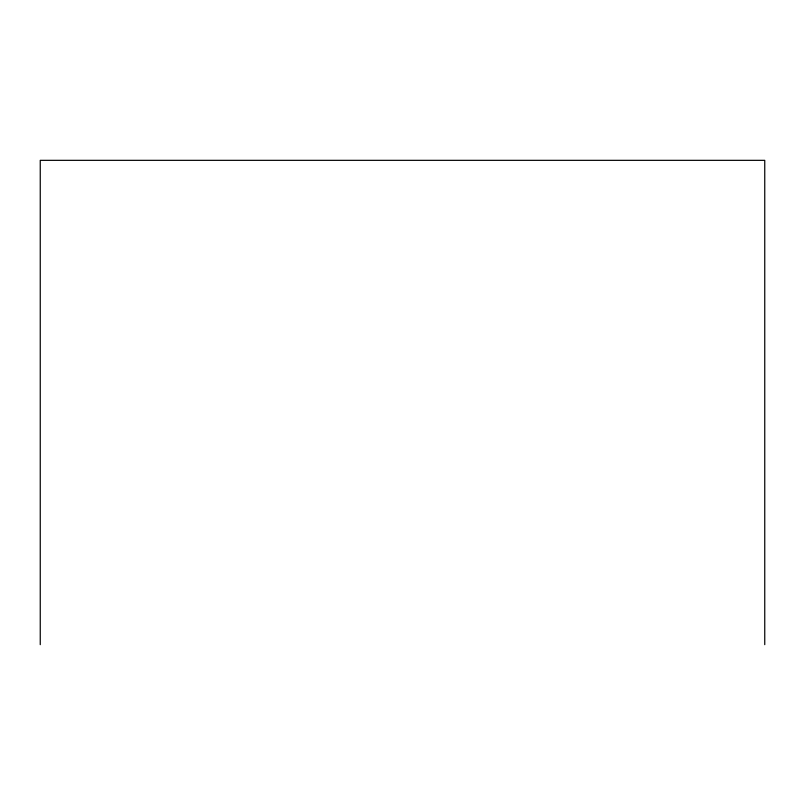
<?xml version="1.0" encoding="UTF-8"?>
<svg xmlns="http://www.w3.org/2000/svg" width="805" height="805" viewBox="0 0 805 805"><rect width="100%" height="100%" fill="white"/><g stroke="black" fill="none" stroke-linecap="round" stroke-linejoin="round"><path stroke-width="1.21" d="M764.75 644.664L764.75 160.336L40.25 160.336L40.25 644.664"/></g></svg>
